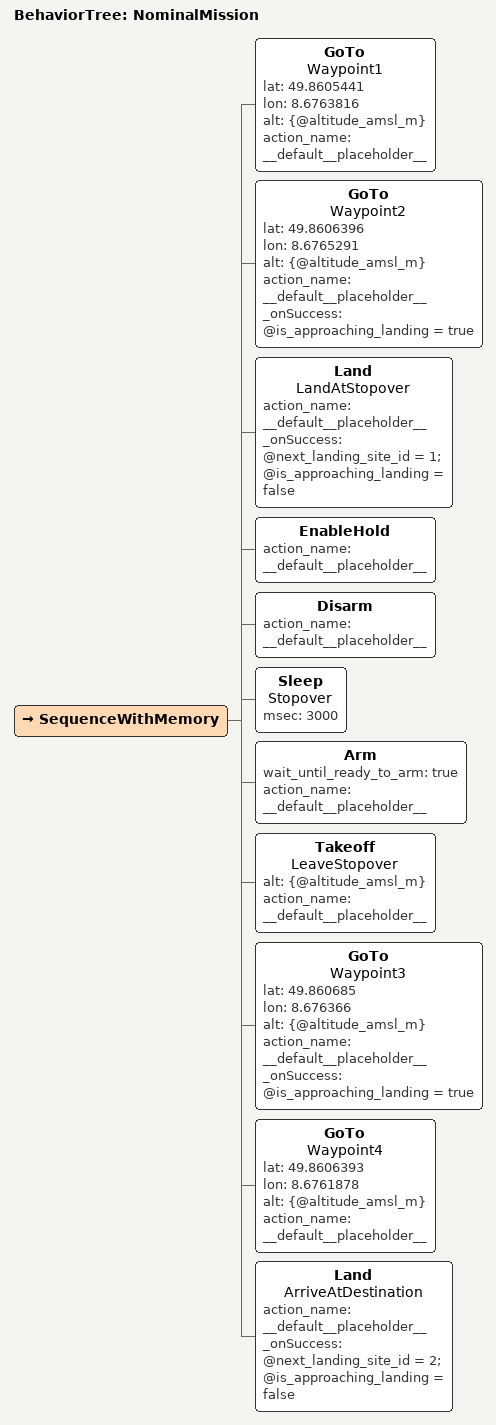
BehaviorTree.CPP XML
<?xml version="1.0" encoding="UTF-8"?>
<root BTCPP_format="4"
      main_tree_to_execute="NominalMission">
  <BehaviorTree ID="NominalMission">
    <SequenceWithMemory>
      <GoTo name="Waypoint1"
            lat="49.8605441"
            lon="8.6763816"
            alt="{@altitude_amsl_m}"
            action_name="__default__placeholder__"/>
      <GoTo name="Waypoint2"
            lat="49.8606396"
            lon="8.6765291"
            alt="{@altitude_amsl_m}"
            action_name="__default__placeholder__"
            _onSuccess="@is_approaching_landing = true"/>
      <Land name="LandAtStopover"
            action_name="__default__placeholder__"
            _onSuccess="@next_landing_site_id = 1;&#10;@is_approaching_landing = false"/>
      <EnableHold action_name="__default__placeholder__"/>
      <Disarm action_name="__default__placeholder__"/>
      <Sleep name="Stopover"
             msec="3000"/>
      <Arm wait_until_ready_to_arm="true"
           action_name="__default__placeholder__"/>
      <Takeoff name="LeaveStopover"
               alt="{@altitude_amsl_m}"
               action_name="__default__placeholder__"/>
      <GoTo name="Waypoint3"
            lat="49.860685"
            lon="8.676366"
            alt="{@altitude_amsl_m}"
            action_name="__default__placeholder__"
            _onSuccess="@is_approaching_landing = true"/>
      <GoTo name="Waypoint4"
            lat="49.8606393"
            lon="8.6761878"
            alt="{@altitude_amsl_m}"
            action_name="__default__placeholder__"/>
      <Land name="ArriveAtDestination"
            action_name="__default__placeholder__"
            _onSuccess="@next_landing_site_id = 2;&#10;@is_approaching_landing = false"/>
    </SequenceWithMemory>
  </BehaviorTree>

</root>
